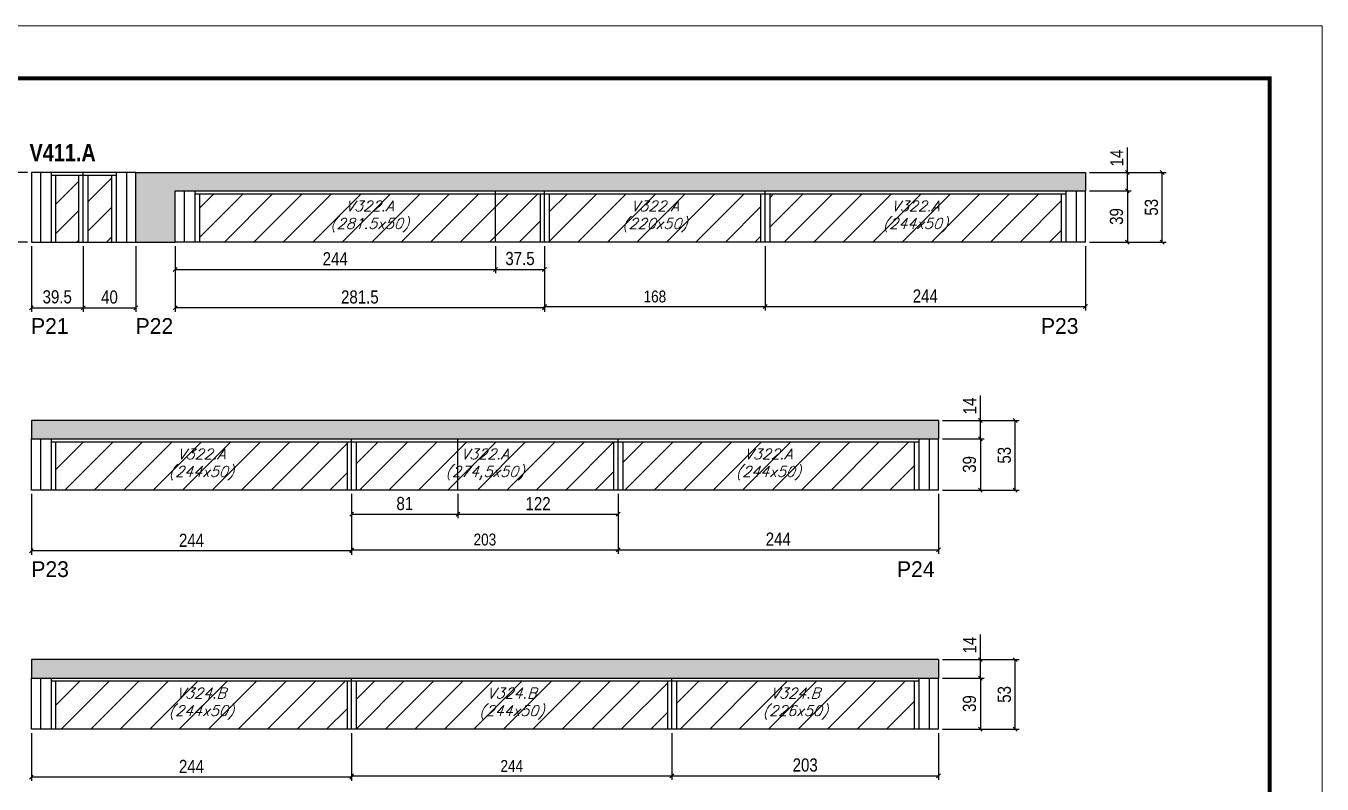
# Model space of a CAD drawing. Extents: x 13154 to 22413, y 1253 to 30260.
# Drawn here: x 16836 to 17823, y 25846 to 26423 of the extents above; entities that cross this region are included whole.
import ezdxf

# ---------------------------------------------------------------- set-up
doc = ezdxf.new("R2010")
doc.units = 0
doc.linetypes.add('DASHED', pattern=[0.75, 0.5, -0.25])
for name, color, linetype in [('5', 5, 'Continuous'), ('COTA', 241, 'Continuous'), ('NOMENCLATURA', 7, 'Continuous'), ('Painéis', 200, 'Continuous'), ('SARR_2.2x7', 40, 'Continuous'), ('SARR_3.5x7', 81, 'Continuous'), ('texto', 7, 'Continuous')]:
    doc.layers.add(name, color=color, linetype=linetype)
for name, color, linetype, lineweight in [('Folhas', 255, 'Continuous', 9), ('Hachura', 251, 'Continuous', 9), ('SARRAFO DE PRESSAO', 251, 'DASHED', 9)]:
    doc.layers.add(name, color=color, linetype=linetype, lineweight=lineweight)
doc.styles.add('COTA TECNICA', font='techl___.ttf', dxfattribs={"height": 10})
doc.styles.add('COTA TECNICA-50', font='techl___.ttf', dxfattribs={"height": 9})
doc.styles.add('Romans', font='romans.shx')
doc.styles.add('ROMAS860', font='ROMAS860.SHX')
doc.styles.add('TECNICA', font='techb___.ttf', dxfattribs={"height": 10})
doc.dimstyles.new('COTA PAINEL-50', dxfattribs={"dimtxt": 9, "dimasz": 3, "dimexe": 3, "dimexo": 3, "dimgap": 3, "dimtad": 1, "dimdec": 1, "dimzin": 12, "dimdsep": 46, "dimtxsty": 'COTA TECNICA-50', "dimblk1": 'OBLIQUE', "dimblk2": 'OBLIQUE', "dimsah": 1, "dimcen": 0.9, "dimclrd": 4, "dimclre": 4, "dimclrt": 240, "dimadec": 1, "dimazin": 3, "dimtfac": 1, "dimtdec": 1, "dimtmove": 0, "dimatfit": 3, "dimfxl": 1, "dimtolj": 1, "dimtzin": 12, "dimarcsym": 0})
doc.dimstyles.new('PAINEL', dxfattribs={"dimtxt": 10, "dimasz": 3, "dimexe": 3, "dimexo": 3, "dimgap": 3, "dimtad": 1, "dimdec": 1, "dimzin": 12, "dimdsep": 46, "dimtxsty": 'COTA TECNICA', "dimblk1": 'OBLIQUE', "dimblk2": 'OBLIQUE', "dimsah": 1, "dimcen": 0.9, "dimclrd": 4, "dimclre": 4, "dimclrt": 240, "dimadec": 1, "dimazin": 3, "dimtfac": 1, "dimtdec": 1, "dimtmove": 0, "dimatfit": 3, "dimfxl": 1, "dimtolj": 1, "dimtzin": 12, "dimarcsym": 0})

# ---------------------------------------------------------------- blocks, each defined once
blk = doc.blocks.new('9999999999')
at = {"layer": 'Folhas'}
blk.add_lwpolyline([(98138.98, 34190.21), (99623.98, 34190.21), (99623.98, 35240.21), (98138.98, 35240.21)], close=True, dxfattribs=at)
at = {"layer": 'Folhas', "color": 30, "const_width": 3}
blk.add_lwpolyline([(98213.98, 34230.21), (99583.98, 34230.21), (99583.98, 35200.21), (98213.98, 35200.21)], close=True, dxfattribs=at)
blk = doc.blocks.new('_Oblique')
at = {"color": 0, "linetype": 'ByBlock', "lineweight": -2}
blk.add_line((-0.5, -0.5), (0.5, 0.5), dxfattribs=at)
blk = doc.blocks.new('*D1417')
at = {"layer": 'COTA', "color": 4, "lineweight": -2, "transparency": 16777216}
for p, q in [((16836.63, 26311.77), (16822.34, 26311.77)), ((16825.34, 26258.77), (16825.34, 26311.77)), ((16836.63, 26258.77), (16822.34, 26258.77))]:
    blk.add_line(p, q, dxfattribs=at)
at = {"layer": 'Defpoints', "color": 0, "transparency": 16777216}
for p in [(16825.34, 26311.77), (16839.63, 26311.77), (16839.63, 26258.77)]:
    blk.add_point(p, dxfattribs=at)
at = {"layer": 'COTA', "color": 4, "lineweight": -2, "transparency": 16777216, "xscale": 3, "yscale": 3, "zscale": 3}
for p, rotation in [((16825.34, 26311.77), 90), ((16825.34, 26258.77), 270)]:
    blk.add_blockref('_Oblique', p, dxfattribs=dict(at, rotation=rotation))
at = {"layer": 'COTA', "color": 240, "transparency": 16777216, "insert": (16817.12, 26285.27), "char_height": 10, "attachment_point": 5, "rotation": 90, "style": 'COTA TECNICA'}
blk.add_mtext('\\A1;53', dxfattribs=at)
blk = doc.blocks.new('*D1418')
at = {"layer": 'COTA', "color": 4, "linetype": 'ByBlock', "lineweight": -2, "transparency": 16777216}
for p, q in [((17230.63, 26255.77), (17230.63, 26206.64)), ((17398.63, 26255.77), (17398.63, 26206.64)), ((17230.63, 26209.64), (17398.63, 26209.64))]:
    blk.add_line(p, q, dxfattribs=at)
at = {"layer": 'Defpoints', "color": 0, "linetype": 'ByBlock', "transparency": 16777216}
for p in [(17230.63, 26258.77), (17398.63, 26258.77), (17398.63, 26209.64)]:
    blk.add_point(p, dxfattribs=at)
at = {"layer": 'COTA', "color": 4, "linetype": 'ByBlock', "lineweight": -2, "transparency": 16777216, "xscale": 3, "yscale": 3, "zscale": 3, "rotation": 180}
blk.add_blockref('_Oblique', (17230.63, 26209.64), dxfattribs=at)
at = {"layer": 'COTA', "color": 4, "linetype": 'ByBlock', "lineweight": -2, "transparency": 16777216, "xscale": 3, "yscale": 3, "zscale": 3}
blk.add_blockref('_Oblique', (17398.63, 26209.64), dxfattribs=at)
at = {"layer": 'COTA', "color": 240, "linetype": 'ByBlock', "transparency": 16777216, "insert": (17314.63, 26217.25), "char_height": 9, "attachment_point": 5, "style": 'COTA TECNICA-50'}
blk.add_mtext('\\A1;168', dxfattribs=at)
blk = doc.blocks.new('*D1420')
at = {"layer": 'COTA', "color": 4, "linetype": 'ByBlock', "lineweight": -2, "transparency": 16777216}
for p, q in [((16949.13, 26255.77), (16949.13, 26205.74)), ((17230.63, 26255.77), (17230.63, 26205.74)), ((17230.63, 26208.74), (16949.13, 26208.74))]:
    blk.add_line(p, q, dxfattribs=at)
at = {"layer": 'Defpoints', "color": 0, "linetype": 'ByBlock', "transparency": 16777216}
for p in [(16949.13, 26258.77), (17230.63, 26258.77), (16949.13, 26208.74)]:
    blk.add_point(p, dxfattribs=at)
at = {"layer": 'COTA', "color": 4, "linetype": 'ByBlock', "lineweight": -2, "transparency": 16777216, "xscale": 3, "yscale": 3, "zscale": 3, "rotation": 180}
blk.add_blockref('_Oblique', (16949.13, 26208.74), dxfattribs=at)
at = {"layer": 'COTA', "color": 4, "linetype": 'ByBlock', "lineweight": -2, "transparency": 16777216, "xscale": 3, "yscale": 3, "zscale": 3}
blk.add_blockref('_Oblique', (17230.63, 26208.74), dxfattribs=at)
at = {"layer": 'COTA', "color": 240, "linetype": 'ByBlock', "transparency": 16777216, "insert": (17089.88, 26216.87), "char_height": 10, "attachment_point": 5, "style": 'COTA TECNICA'}
blk.add_mtext('\\A1;281.5', dxfattribs=at)
blk = doc.blocks.new('*D1421')
at = {"layer": 'COTA', "color": 4, "linetype": 'ByBlock', "lineweight": -2, "transparency": 16777216}
for p, q in [((17398.63, 26255.77), (17398.63, 26206.64)), ((17642.63, 26255.77), (17642.63, 26206.64)), ((17398.63, 26209.64), (17642.63, 26209.64))]:
    blk.add_line(p, q, dxfattribs=at)
at = {"layer": 'Defpoints', "color": 0, "linetype": 'ByBlock', "transparency": 16777216}
for p in [(17398.63, 26258.77), (17642.63, 26258.77), (17642.63, 26209.64)]:
    blk.add_point(p, dxfattribs=at)
at = {"layer": 'COTA', "color": 4, "linetype": 'ByBlock', "lineweight": -2, "transparency": 16777216, "xscale": 3, "yscale": 3, "zscale": 3, "rotation": 180}
blk.add_blockref('_Oblique', (17398.63, 26209.64), dxfattribs=at)
at = {"layer": 'COTA', "color": 4, "linetype": 'ByBlock', "lineweight": -2, "transparency": 16777216, "xscale": 3, "yscale": 3, "zscale": 3}
blk.add_blockref('_Oblique', (17642.63, 26209.64), dxfattribs=at)
at = {"layer": 'COTA', "color": 240, "linetype": 'ByBlock', "transparency": 16777216, "insert": (17520.63, 26217.71), "char_height": 10, "attachment_point": 5, "style": 'COTA TECNICA'}
blk.add_mtext('\\A1;244', dxfattribs=at)
blk = doc.blocks.new('*D1419')
at = {"layer": 'COTA', "color": 4, "linetype": 'ByBlock', "lineweight": -2, "transparency": 16777216}
for p, q in [((17645.63, 26297.77), (17677.55, 26297.77)), ((17674.55, 26297.77), (17674.55, 26258.77)), ((17645.63, 26258.77), (17677.55, 26258.77))]:
    blk.add_line(p, q, dxfattribs=at)
at = {"layer": 'Defpoints', "color": 0, "linetype": 'ByBlock', "transparency": 16777216}
for p in [(17642.63, 26297.77), (17642.63, 26258.77), (17674.55, 26258.77)]:
    blk.add_point(p, dxfattribs=at)
at = {"layer": 'COTA', "color": 4, "linetype": 'ByBlock', "lineweight": -2, "transparency": 16777216, "xscale": 3, "yscale": 3, "zscale": 3}
for p, rotation in [((17674.55, 26297.77), 90), ((17674.55, 26258.77), 270)]:
    blk.add_blockref('_Oblique', p, dxfattribs=dict(at, rotation=rotation))
at = {"layer": 'COTA', "color": 240, "linetype": 'ByBlock', "transparency": 16777216, "insert": (17666.3, 26278.27), "char_height": 10, "attachment_point": 5, "rotation": 90, "style": 'COTA TECNICA'}
blk.add_mtext('\\A1;39', dxfattribs=at)
blk = doc.blocks.new('*D1422')
at = {"layer": 'COTA', "color": 4, "lineweight": -2, "transparency": 16777216}
for p, q in [((17674.55, 26311.77), (17674.55, 26330.89)), ((17645.63, 26311.77), (17677.55, 26311.77)), ((17674.55, 26297.77), (17674.55, 26311.77)), ((17645.63, 26297.77), (17677.55, 26297.77))]:
    blk.add_line(p, q, dxfattribs=at)
at = {"layer": 'Defpoints', "color": 0, "transparency": 16777216}
for p in [(17642.63, 26311.77), (17674.55, 26311.77), (17642.63, 26297.77)]:
    blk.add_point(p, dxfattribs=at)
at = {"layer": 'COTA', "color": 4, "lineweight": -2, "transparency": 16777216, "xscale": 3, "yscale": 3, "zscale": 3}
for p, rotation in [((17674.55, 26311.77), 90), ((17674.55, 26297.77), 270)]:
    blk.add_blockref('_Oblique', p, dxfattribs=dict(at, rotation=rotation))
at = {"layer": 'COTA', "color": 240, "transparency": 16777216, "insert": (17666.47, 26322.83), "char_height": 10, "attachment_point": 5, "rotation": 90, "style": 'COTA TECNICA'}
blk.add_mtext('\\A1;14', dxfattribs=at)
blk = doc.blocks.new('*D1423')
at = {"layer": 'COTA', "color": 4, "lineweight": -2, "transparency": 16777216}
for p, q in [((17645.63, 26311.77), (17704.1, 26311.77)), ((17701.1, 26258.77), (17701.1, 26311.77)), ((17645.63, 26258.77), (17704.1, 26258.77))]:
    blk.add_line(p, q, dxfattribs=at)
at = {"layer": 'Defpoints', "color": 0, "transparency": 16777216}
for p in [(17642.63, 26311.77), (17701.1, 26311.77), (17642.63, 26258.77)]:
    blk.add_point(p, dxfattribs=at)
at = {"layer": 'COTA', "color": 4, "lineweight": -2, "transparency": 16777216, "xscale": 3, "yscale": 3, "zscale": 3}
for p, rotation in [((17701.1, 26311.77), 90), ((17701.1, 26258.77), 270)]:
    blk.add_blockref('_Oblique', p, dxfattribs=dict(at, rotation=rotation))
at = {"layer": 'COTA', "color": 240, "transparency": 16777216, "insert": (17692.88, 26285.27), "char_height": 10, "attachment_point": 5, "rotation": 90, "style": 'COTA TECNICA'}
blk.add_mtext('\\A1;53', dxfattribs=at)
blk = doc.blocks.new('*D1424')
at = {"layer": 'COTA', "color": 4, "linetype": 'ByBlock', "lineweight": -2, "transparency": 16777216}
for p, q in [((17083.63, 26066.85), (17083.63, 26021.37)), ((17286.63, 26066.85), (17286.63, 26021.37)), ((17083.63, 26024.37), (17286.63, 26024.37))]:
    blk.add_line(p, q, dxfattribs=at)
at = {"layer": 'Defpoints', "color": 0, "linetype": 'ByBlock', "transparency": 16777216}
for p in [(17083.63, 26069.85), (17286.63, 26069.85), (17286.63, 26024.37)]:
    blk.add_point(p, dxfattribs=at)
at = {"layer": 'COTA', "color": 4, "linetype": 'ByBlock', "lineweight": -2, "transparency": 16777216, "xscale": 3, "yscale": 3, "zscale": 3, "rotation": 180}
blk.add_blockref('_Oblique', (17083.63, 26024.37), dxfattribs=at)
at = {"layer": 'COTA', "color": 4, "linetype": 'ByBlock', "lineweight": -2, "transparency": 16777216, "xscale": 3, "yscale": 3, "zscale": 3}
blk.add_blockref('_Oblique', (17286.63, 26024.37), dxfattribs=at)
at = {"layer": 'COTA', "color": 240, "linetype": 'ByBlock', "transparency": 16777216, "insert": (17185.13, 26032.07), "char_height": 9, "attachment_point": 5, "style": 'COTA TECNICA-50'}
blk.add_mtext('\\A1;203', dxfattribs=at)
blk = doc.blocks.new('*D1426')
at = {"layer": 'COTA', "color": 4, "linetype": 'ByBlock', "lineweight": -2, "transparency": 16777216}
for p, q in [((16839.63, 26066.85), (16839.63, 26020.47)), ((17083.63, 26066.85), (17083.63, 26020.47)), ((17083.63, 26023.47), (16839.63, 26023.47))]:
    blk.add_line(p, q, dxfattribs=at)
at = {"layer": 'Defpoints', "color": 0, "linetype": 'ByBlock', "transparency": 16777216}
for p in [(16839.63, 26069.85), (17083.63, 26069.85), (16839.63, 26023.47)]:
    blk.add_point(p, dxfattribs=at)
at = {"layer": 'COTA', "color": 4, "linetype": 'ByBlock', "lineweight": -2, "transparency": 16777216, "xscale": 3, "yscale": 3, "zscale": 3, "rotation": 180}
blk.add_blockref('_Oblique', (16839.63, 26023.47), dxfattribs=at)
at = {"layer": 'COTA', "color": 4, "linetype": 'ByBlock', "lineweight": -2, "transparency": 16777216, "xscale": 3, "yscale": 3, "zscale": 3}
blk.add_blockref('_Oblique', (17083.63, 26023.47), dxfattribs=at)
at = {"layer": 'COTA', "color": 240, "linetype": 'ByBlock', "transparency": 16777216, "insert": (16961.63, 26031.55), "char_height": 10, "attachment_point": 5, "style": 'COTA TECNICA'}
blk.add_mtext('\\A1;244', dxfattribs=at)
blk = doc.blocks.new('*D1427')
at = {"layer": 'COTA', "color": 4, "linetype": 'ByBlock', "lineweight": -2, "transparency": 16777216}
for p, q in [((17286.63, 26066.85), (17286.63, 26021.37)), ((17530.63, 26066.85), (17530.63, 26021.37)), ((17286.63, 26024.37), (17530.63, 26024.37))]:
    blk.add_line(p, q, dxfattribs=at)
at = {"layer": 'Defpoints', "color": 0, "linetype": 'ByBlock', "transparency": 16777216}
for p in [(17286.63, 26069.85), (17530.63, 26069.85), (17530.63, 26024.37)]:
    blk.add_point(p, dxfattribs=at)
at = {"layer": 'COTA', "color": 4, "linetype": 'ByBlock', "lineweight": -2, "transparency": 16777216, "xscale": 3, "yscale": 3, "zscale": 3, "rotation": 180}
blk.add_blockref('_Oblique', (17286.63, 26024.37), dxfattribs=at)
at = {"layer": 'COTA', "color": 4, "linetype": 'ByBlock', "lineweight": -2, "transparency": 16777216, "xscale": 3, "yscale": 3, "zscale": 3}
blk.add_blockref('_Oblique', (17530.63, 26024.37), dxfattribs=at)
at = {"layer": 'COTA', "color": 240, "linetype": 'ByBlock', "transparency": 16777216, "insert": (17408.63, 26032.45), "char_height": 10, "attachment_point": 5, "style": 'COTA TECNICA'}
blk.add_mtext('\\A1;244', dxfattribs=at)
blk = doc.blocks.new('*D1425')
at = {"layer": 'COTA', "color": 4, "linetype": 'ByBlock', "lineweight": -2, "transparency": 16777216}
for p, q in [((17533.63, 26108.85), (17565.55, 26108.85)), ((17562.55, 26108.85), (17562.55, 26069.85)), ((17533.63, 26069.85), (17565.55, 26069.85))]:
    blk.add_line(p, q, dxfattribs=at)
at = {"layer": 'Defpoints', "color": 0, "linetype": 'ByBlock', "transparency": 16777216}
for p in [(17530.63, 26108.85), (17530.63, 26069.85), (17562.55, 26069.85)]:
    blk.add_point(p, dxfattribs=at)
at = {"layer": 'COTA', "color": 4, "linetype": 'ByBlock', "lineweight": -2, "transparency": 16777216, "xscale": 3, "yscale": 3, "zscale": 3}
for p, rotation in [((17562.55, 26108.85), 90), ((17562.55, 26069.85), 270)]:
    blk.add_blockref('_Oblique', p, dxfattribs=dict(at, rotation=rotation))
at = {"layer": 'COTA', "color": 240, "linetype": 'ByBlock', "transparency": 16777216, "insert": (17554.3, 26089.35), "char_height": 10, "attachment_point": 5, "rotation": 90, "style": 'COTA TECNICA'}
blk.add_mtext('\\A1;39', dxfattribs=at)
blk = doc.blocks.new('*D1428')
at = {"layer": 'COTA', "color": 4, "lineweight": -2, "transparency": 16777216}
for p, q in [((17562.55, 26122.85), (17562.55, 26141.97)), ((17533.63, 26122.85), (17565.55, 26122.85)), ((17562.55, 26108.85), (17562.55, 26122.85)), ((17533.63, 26108.85), (17565.55, 26108.85))]:
    blk.add_line(p, q, dxfattribs=at)
at = {"layer": 'Defpoints', "color": 0, "transparency": 16777216}
for p in [(17530.63, 26122.85), (17562.55, 26122.85), (17530.63, 26108.85)]:
    blk.add_point(p, dxfattribs=at)
at = {"layer": 'COTA', "color": 4, "lineweight": -2, "transparency": 16777216, "xscale": 3, "yscale": 3, "zscale": 3}
for p, rotation in [((17562.55, 26122.85), 90), ((17562.55, 26108.85), 270)]:
    blk.add_blockref('_Oblique', p, dxfattribs=dict(at, rotation=rotation))
at = {"layer": 'COTA', "color": 240, "transparency": 16777216, "insert": (17554.47, 26133.91), "char_height": 10, "attachment_point": 5, "rotation": 90, "style": 'COTA TECNICA'}
blk.add_mtext('\\A1;14', dxfattribs=at)
blk = doc.blocks.new('*D1429')
at = {"layer": 'COTA', "color": 4, "lineweight": -2, "transparency": 16777216}
for p, q in [((17533.63, 26122.85), (17592.1, 26122.85)), ((17589.1, 26069.85), (17589.1, 26122.85)), ((17533.63, 26069.85), (17592.1, 26069.85))]:
    blk.add_line(p, q, dxfattribs=at)
at = {"layer": 'Defpoints', "color": 0, "transparency": 16777216}
for p in [(17530.63, 26122.85), (17589.1, 26122.85), (17530.63, 26069.85)]:
    blk.add_point(p, dxfattribs=at)
at = {"layer": 'COTA', "color": 4, "lineweight": -2, "transparency": 16777216, "xscale": 3, "yscale": 3, "zscale": 3}
for p, rotation in [((17589.1, 26122.85), 90), ((17589.1, 26069.85), 270)]:
    blk.add_blockref('_Oblique', p, dxfattribs=dict(at, rotation=rotation))
at = {"layer": 'COTA', "color": 240, "transparency": 16777216, "insert": (17580.88, 26096.35), "char_height": 10, "attachment_point": 5, "rotation": 90, "style": 'COTA TECNICA'}
blk.add_mtext('\\A1;53', dxfattribs=at)
blk = doc.blocks.new('*D1430')
at = {"layer": 'COTA', "color": 4, "linetype": 'ByBlock', "lineweight": -2, "transparency": 16777216}
for p, q in [((17083.63, 25884.62), (17083.63, 25849.08)), ((17327.63, 25884.62), (17327.63, 25849.08)), ((17083.63, 25852.08), (17327.63, 25852.08))]:
    blk.add_line(p, q, dxfattribs=at)
at = {"layer": 'Defpoints', "color": 0, "linetype": 'ByBlock', "transparency": 16777216}
for p in [(17083.63, 25887.62), (17327.63, 25887.62), (17327.63, 25852.08)]:
    blk.add_point(p, dxfattribs=at)
at = {"layer": 'COTA', "color": 4, "linetype": 'ByBlock', "lineweight": -2, "transparency": 16777216, "xscale": 3, "yscale": 3, "zscale": 3, "rotation": 180}
blk.add_blockref('_Oblique', (17083.63, 25852.08), dxfattribs=at)
at = {"layer": 'COTA', "color": 4, "linetype": 'ByBlock', "lineweight": -2, "transparency": 16777216, "xscale": 3, "yscale": 3, "zscale": 3}
blk.add_blockref('_Oblique', (17327.63, 25852.08), dxfattribs=at)
at = {"layer": 'COTA', "color": 240, "linetype": 'ByBlock', "transparency": 16777216, "insert": (17205.63, 25859.65), "char_height": 9, "attachment_point": 5, "style": 'COTA TECNICA-50'}
blk.add_mtext('\\A1;244', dxfattribs=at)
blk = doc.blocks.new('*D1432')
at = {"layer": 'COTA', "color": 4, "linetype": 'ByBlock', "lineweight": -2, "transparency": 16777216}
for p, q in [((16839.63, 25884.62), (16839.63, 25848.18)), ((17083.63, 25884.62), (17083.63, 25848.18)), ((17083.63, 25851.18), (16839.63, 25851.18))]:
    blk.add_line(p, q, dxfattribs=at)
at = {"layer": 'Defpoints', "color": 0, "linetype": 'ByBlock', "transparency": 16777216}
for p in [(16839.63, 25887.62), (17083.63, 25887.62), (16839.63, 25851.18)]:
    blk.add_point(p, dxfattribs=at)
at = {"layer": 'COTA', "color": 4, "linetype": 'ByBlock', "lineweight": -2, "transparency": 16777216, "xscale": 3, "yscale": 3, "zscale": 3, "rotation": 180}
blk.add_blockref('_Oblique', (16839.63, 25851.18), dxfattribs=at)
at = {"layer": 'COTA', "color": 4, "linetype": 'ByBlock', "lineweight": -2, "transparency": 16777216, "xscale": 3, "yscale": 3, "zscale": 3}
blk.add_blockref('_Oblique', (17083.63, 25851.18), dxfattribs=at)
at = {"layer": 'COTA', "color": 240, "linetype": 'ByBlock', "transparency": 16777216, "insert": (16961.63, 25859.26), "char_height": 10, "attachment_point": 5, "style": 'COTA TECNICA'}
blk.add_mtext('\\A1;244', dxfattribs=at)
blk = doc.blocks.new('*D1433')
at = {"layer": 'COTA', "color": 4, "linetype": 'ByBlock', "lineweight": -2, "transparency": 16777216}
for p, q in [((17327.63, 25884.62), (17327.63, 25849.08)), ((17530.63, 25884.62), (17530.63, 25849.08)), ((17327.63, 25852.08), (17530.63, 25852.08))]:
    blk.add_line(p, q, dxfattribs=at)
at = {"layer": 'Defpoints', "color": 0, "linetype": 'ByBlock', "transparency": 16777216}
for p in [(17327.63, 25887.62), (17530.63, 25887.62), (17530.63, 25852.08)]:
    blk.add_point(p, dxfattribs=at)
at = {"layer": 'COTA', "color": 4, "linetype": 'ByBlock', "lineweight": -2, "transparency": 16777216, "xscale": 3, "yscale": 3, "zscale": 3, "rotation": 180}
blk.add_blockref('_Oblique', (17327.63, 25852.08), dxfattribs=at)
at = {"layer": 'COTA', "color": 4, "linetype": 'ByBlock', "lineweight": -2, "transparency": 16777216, "xscale": 3, "yscale": 3, "zscale": 3}
blk.add_blockref('_Oblique', (17530.63, 25852.08), dxfattribs=at)
at = {"layer": 'COTA', "color": 240, "linetype": 'ByBlock', "transparency": 16777216, "insert": (17429.13, 25860.3), "char_height": 10, "attachment_point": 5, "style": 'COTA TECNICA'}
blk.add_mtext('\\A1;203', dxfattribs=at)
blk = doc.blocks.new('*D1431')
at = {"layer": 'COTA', "color": 4, "linetype": 'ByBlock', "lineweight": -2, "transparency": 16777216}
for p, q in [((17533.63, 25926.62), (17565.55, 25926.62)), ((17562.55, 25926.62), (17562.55, 25887.62)), ((17533.63, 25887.62), (17565.55, 25887.62))]:
    blk.add_line(p, q, dxfattribs=at)
at = {"layer": 'Defpoints', "color": 0, "linetype": 'ByBlock', "transparency": 16777216}
for p in [(17530.63, 25926.62), (17530.63, 25887.62), (17562.55, 25887.62)]:
    blk.add_point(p, dxfattribs=at)
at = {"layer": 'COTA', "color": 4, "linetype": 'ByBlock', "lineweight": -2, "transparency": 16777216, "xscale": 3, "yscale": 3, "zscale": 3}
for p, rotation in [((17562.55, 25926.62), 90), ((17562.55, 25887.62), 270)]:
    blk.add_blockref('_Oblique', p, dxfattribs=dict(at, rotation=rotation))
at = {"layer": 'COTA', "color": 240, "linetype": 'ByBlock', "transparency": 16777216, "insert": (17554.3, 25907.12), "char_height": 10, "attachment_point": 5, "rotation": 90, "style": 'COTA TECNICA'}
blk.add_mtext('\\A1;39', dxfattribs=at)
blk = doc.blocks.new('*D1434')
at = {"layer": 'COTA', "color": 4, "lineweight": -2, "transparency": 16777216}
for p, q in [((17562.55, 25940.62), (17562.55, 25959.74)), ((17533.63, 25940.62), (17565.55, 25940.62)), ((17562.55, 25926.62), (17562.55, 25940.62)), ((17533.63, 25926.62), (17565.55, 25926.62))]:
    blk.add_line(p, q, dxfattribs=at)
at = {"layer": 'Defpoints', "color": 0, "transparency": 16777216}
for p in [(17530.63, 25940.62), (17562.55, 25940.62), (17530.63, 25926.62)]:
    blk.add_point(p, dxfattribs=at)
at = {"layer": 'COTA', "color": 4, "lineweight": -2, "transparency": 16777216, "xscale": 3, "yscale": 3, "zscale": 3}
for p, rotation in [((17562.55, 25940.62), 90), ((17562.55, 25926.62), 270)]:
    blk.add_blockref('_Oblique', p, dxfattribs=dict(at, rotation=rotation))
at = {"layer": 'COTA', "color": 240, "transparency": 16777216, "insert": (17554.47, 25951.68), "char_height": 10, "attachment_point": 5, "rotation": 90, "style": 'COTA TECNICA'}
blk.add_mtext('\\A1;14', dxfattribs=at)
blk = doc.blocks.new('*D1435')
at = {"layer": 'COTA', "color": 4, "lineweight": -2, "transparency": 16777216}
for p, q in [((17533.63, 25940.62), (17592.1, 25940.62)), ((17589.1, 25887.62), (17589.1, 25940.62)), ((17533.63, 25887.62), (17592.1, 25887.62))]:
    blk.add_line(p, q, dxfattribs=at)
at = {"layer": 'Defpoints', "color": 0, "transparency": 16777216}
for p in [(17530.63, 25940.62), (17589.1, 25940.62), (17530.63, 25887.62)]:
    blk.add_point(p, dxfattribs=at)
at = {"layer": 'COTA', "color": 4, "lineweight": -2, "transparency": 16777216, "xscale": 3, "yscale": 3, "zscale": 3}
for p, rotation in [((17589.1, 25940.62), 90), ((17589.1, 25887.62), 270)]:
    blk.add_blockref('_Oblique', p, dxfattribs=dict(at, rotation=rotation))
at = {"layer": 'COTA', "color": 240, "transparency": 16777216, "insert": (17580.88, 25914.12), "char_height": 10, "attachment_point": 5, "rotation": 90, "style": 'COTA TECNICA'}
blk.add_mtext('\\A1;53', dxfattribs=at)
blk = doc.blocks.new('*D1470')
at = {"layer": 'COTA', "color": 4, "lineweight": -2, "transparency": 16777216}
for p, q in [((16839.63, 26255.77), (16839.63, 26205.74)), ((16879.08, 26255.77), (16879.08, 26205.74)), ((16839.63, 26208.74), (16879.08, 26208.74))]:
    blk.add_line(p, q, dxfattribs=at)
at = {"layer": 'Defpoints', "color": 0, "transparency": 16777216}
for p in [(16839.63, 26258.77), (16879.08, 26258.77), (16879.08, 26208.74)]:
    blk.add_point(p, dxfattribs=at)
at = {"layer": 'COTA', "color": 4, "lineweight": -2, "transparency": 16777216, "xscale": 3, "yscale": 3, "zscale": 3, "rotation": 180}
blk.add_blockref('_Oblique', (16839.63, 26208.74), dxfattribs=at)
at = {"layer": 'COTA', "color": 4, "lineweight": -2, "transparency": 16777216, "xscale": 3, "yscale": 3, "zscale": 3}
blk.add_blockref('_Oblique', (16879.08, 26208.74), dxfattribs=at)
at = {"layer": 'COTA', "color": 240, "transparency": 16777216, "insert": (16859.36, 26216.99), "char_height": 10, "attachment_point": 5, "style": 'COTA TECNICA'}
blk.add_mtext('\\A1;39.5', dxfattribs=at)
blk = doc.blocks.new('*D1471')
at = {"layer": 'COTA', "color": 4, "lineweight": -2, "transparency": 16777216}
for p, q in [((16879.18, 26255.77), (16879.18, 26205.74)), ((16919.13, 26255.77), (16919.13, 26205.74)), ((16879.18, 26208.74), (16919.13, 26208.74))]:
    blk.add_line(p, q, dxfattribs=at)
at = {"layer": 'Defpoints', "color": 0, "transparency": 16777216}
for p in [(16879.18, 26258.77), (16919.13, 26258.77), (16919.13, 26208.74)]:
    blk.add_point(p, dxfattribs=at)
at = {"layer": 'COTA', "color": 4, "lineweight": -2, "transparency": 16777216, "xscale": 3, "yscale": 3, "zscale": 3, "rotation": 180}
blk.add_blockref('_Oblique', (16879.18, 26208.74), dxfattribs=at)
at = {"layer": 'COTA', "color": 4, "lineweight": -2, "transparency": 16777216, "xscale": 3, "yscale": 3, "zscale": 3}
blk.add_blockref('_Oblique', (16919.13, 26208.74), dxfattribs=at)
at = {"layer": 'COTA', "color": 240, "transparency": 16777216, "insert": (16899.16, 26216.84), "char_height": 10, "attachment_point": 5, "style": 'COTA TECNICA'}
blk.add_mtext('\\A1;40', dxfattribs=at)
blk = doc.blocks.new('*D1971')
at = {"layer": 'COTA', "color": 4, "lineweight": -2, "transparency": 16777216}
for p, q in [((16949.13, 26255.77), (16949.13, 26234.96)), ((17193.13, 26255.77), (17193.13, 26234.96)), ((16949.13, 26237.96), (17193.13, 26237.96))]:
    blk.add_line(p, q, dxfattribs=at)
at = {"layer": 'Defpoints', "color": 0, "transparency": 16777216}
for p in [(16949.13, 26258.77), (17193.13, 26258.77), (17193.13, 26237.96)]:
    blk.add_point(p, dxfattribs=at)
at = {"layer": 'COTA', "color": 4, "lineweight": -2, "transparency": 16777216, "xscale": 3, "yscale": 3, "zscale": 3, "rotation": 180}
blk.add_blockref('_Oblique', (16949.13, 26237.96), dxfattribs=at)
at = {"layer": 'COTA', "color": 4, "lineweight": -2, "transparency": 16777216, "xscale": 3, "yscale": 3, "zscale": 3}
blk.add_blockref('_Oblique', (17193.13, 26237.96), dxfattribs=at)
at = {"layer": 'COTA', "color": 240, "transparency": 16777216, "insert": (17071.13, 26246.04), "char_height": 10, "attachment_point": 5, "style": 'COTA TECNICA'}
blk.add_mtext('\\A1;244', dxfattribs=at)
blk = doc.blocks.new('*D1972')
at = {"layer": 'COTA', "color": 4, "lineweight": -2, "transparency": 16777216}
for p, q in [((17193.13, 26255.77), (17193.13, 26234.96)), ((17230.63, 26255.77), (17230.63, 26234.96)), ((17193.13, 26237.96), (17230.63, 26237.96))]:
    blk.add_line(p, q, dxfattribs=at)
at = {"layer": 'Defpoints', "color": 0, "transparency": 16777216}
for p in [(17193.13, 26258.77), (17230.63, 26258.77), (17230.63, 26237.96)]:
    blk.add_point(p, dxfattribs=at)
at = {"layer": 'COTA', "color": 4, "lineweight": -2, "transparency": 16777216, "xscale": 3, "yscale": 3, "zscale": 3, "rotation": 180}
blk.add_blockref('_Oblique', (17193.13, 26237.96), dxfattribs=at)
at = {"layer": 'COTA', "color": 4, "lineweight": -2, "transparency": 16777216, "xscale": 3, "yscale": 3, "zscale": 3}
blk.add_blockref('_Oblique', (17230.63, 26237.96), dxfattribs=at)
at = {"layer": 'COTA', "color": 240, "transparency": 16777216, "insert": (17211.88, 26246.18), "char_height": 10, "attachment_point": 5, "style": 'COTA TECNICA'}
blk.add_mtext('\\A1;37.5', dxfattribs=at)
blk = doc.blocks.new('*D1973')
at = {"layer": 'COTA', "color": 4, "lineweight": -2, "transparency": 16777216}
for p, q in [((17083.63, 26066.85), (17083.63, 26048.41)), ((17164.63, 26066.85), (17164.63, 26048.41)), ((17083.63, 26051.41), (17164.63, 26051.41))]:
    blk.add_line(p, q, dxfattribs=at)
at = {"layer": 'Defpoints', "color": 0, "transparency": 16777216}
for p in [(17083.63, 26069.85), (17164.63, 26069.85), (17164.63, 26051.41)]:
    blk.add_point(p, dxfattribs=at)
at = {"layer": 'COTA', "color": 4, "lineweight": -2, "transparency": 16777216, "xscale": 3, "yscale": 3, "zscale": 3, "rotation": 180}
blk.add_blockref('_Oblique', (17083.63, 26051.41), dxfattribs=at)
at = {"layer": 'COTA', "color": 4, "lineweight": -2, "transparency": 16777216, "xscale": 3, "yscale": 3, "zscale": 3}
blk.add_blockref('_Oblique', (17164.63, 26051.41), dxfattribs=at)
at = {"layer": 'COTA', "color": 240, "transparency": 16777216, "insert": (17124.13, 26059.51), "char_height": 10, "attachment_point": 5, "style": 'COTA TECNICA'}
blk.add_mtext('\\A1;81', dxfattribs=at)
blk = doc.blocks.new('*D1974')
at = {"layer": 'COTA', "color": 4, "lineweight": -2, "transparency": 16777216}
for p, q in [((17164.63, 26066.85), (17164.63, 26048.41)), ((17286.63, 26066.85), (17286.63, 26048.41)), ((17164.63, 26051.41), (17286.63, 26051.41))]:
    blk.add_line(p, q, dxfattribs=at)
at = {"layer": 'Defpoints', "color": 0, "transparency": 16777216}
for p in [(17164.63, 26069.85), (17286.63, 26069.85), (17286.63, 26051.41)]:
    blk.add_point(p, dxfattribs=at)
at = {"layer": 'COTA', "color": 4, "lineweight": -2, "transparency": 16777216, "xscale": 3, "yscale": 3, "zscale": 3, "rotation": 180}
blk.add_blockref('_Oblique', (17164.63, 26051.41), dxfattribs=at)
at = {"layer": 'COTA', "color": 4, "lineweight": -2, "transparency": 16777216, "xscale": 3, "yscale": 3, "zscale": 3}
blk.add_blockref('_Oblique', (17286.63, 26051.41), dxfattribs=at)
at = {"layer": 'COTA', "color": 240, "transparency": 16777216, "insert": (17225.63, 26059.47), "char_height": 10, "attachment_point": 5, "style": 'COTA TECNICA'}
blk.add_mtext('\\A1;122', dxfattribs=at)

msp = doc.modelspace()

# ---------------------------------------------------------------- hatches: boundary and pattern name
at = {"layer": 'COTA'}
h = msp.add_hatch(dxfattribs=at)
h.set_pattern_fill('AR-CONC', color=256, scale=0.03)
h.set_pattern_definition([(50, (-67.448, 0), (5.4655401, -0.47817257), [0.5715, -6.2865]), (355, (-67.448, 0), (-1.0573026, 5.7317054), [0.4572, -5.0292175]), (100.451445, (-66.9925, -0.04), (4.4082374, 5.2535326), [0.4857003, -5.3427073]), (46.1842, (-67.448, 1.524), (8.1323712, -1.2612698), [0.85725, -9.42975]), (96.635558, (-66.77, 1.419), (7.122124, 7.4227837), [0.7285507, -8.0140682]), (351.18415, (-67.448, 1.524), (7.122124, 7.4227837), [0.685799, -7.543792]), (21, (-66.686, 1.143), (4.54843174, -3.06795595), [0.5715, -6.2865]), (326, (-66.686, 1.143), (1.8540609, 5.525639), [0.4572, -5.0292]), (71.451445, (-66.307, 0.8873), (6.4024926, 2.4576831), [0.4857003, -5.3426981]), (37.5, (-67.448, 0), (0.0926581, 2.53665117), [0, -4.96824, 0, -5.1054, 0, -5.04825]), (7.5, (-67.448, 0), (2.00458988, 3.00541724), [0, -2.91084, 0, -4.85394, 0, -1.92405]), (327.5, (-69.1473, 0), (4.06771786, -0.17186232), [0, -1.905, 0, -5.9436, 0, -7.8867]), (317.5, (-69.9093, 0), (4.44387544, 0.76279473), [0, -2.4765, 0, -3.94716, 0, -5.6007])])
h.paths.add_polyline_path([(16919.13, 26258.77), (16949.13, 26258.77), (16949.13, 26297.77), (17642.63, 26297.77), (17642.63, 26311.77), (16919.13, 26311.77)])
h = msp.add_hatch(dxfattribs=at)
h.set_pattern_fill('AR-CONC', color=256, scale=0.03)
h.set_pattern_definition([(50, (-67.448, 0.111), (5.4655401, -0.47817257), [0.5715, -6.2865]), (355, (-67.448, 0.111), (-1.0573026, 5.7317054), [0.4572, -5.0292175]), (100.451445, (-66.9925, 0.071), (4.4082374, 5.2535326), [0.4857003, -5.3427073]), (46.1842, (-67.448, 1.635), (8.1323712, -1.2612698), [0.85725, -9.42975]), (96.635558, (-66.77, 1.53), (7.122124, 7.4227837), [0.7285507, -8.0140682]), (351.18415, (-67.448, 1.635), (7.122124, 7.4227837), [0.685799, -7.543792]), (21, (-66.686, 1.254), (4.54843174, -3.06795595), [0.5715, -6.2865]), (326, (-66.686, 1.254), (1.8540609, 5.525639), [0.4572, -5.0292]), (71.451445, (-66.307, 0.998), (6.4024926, 2.4576831), [0.4857003, -5.3426981]), (37.5, (-67.448, 0.1109), (0.0926581, 2.53665117), [0, -4.96824, 0, -5.1054, 0, -5.04825]), (7.5, (-67.448, 0.111), (2.00458988, 3.00541724), [0, -2.91084, 0, -4.85394, 0, -1.92405]), (327.5, (-69.1473, 0.1109), (4.06771786, -0.17186232), [0, -1.905, 0, -5.9436, 0, -7.8867]), (317.5, (-69.9093, 0.111), (4.44387544, 0.76279473), [0, -2.4765, 0, -3.94716, 0, -5.6007])])
h.paths.add_polyline_path([(16839.63, 26122.85), (16839.63, 26108.85), (17530.63, 26108.85), (17530.63, 26122.85)])
h = msp.add_hatch(dxfattribs=at)
h.set_pattern_fill('AR-CONC', color=256, scale=0.03)
h.set_pattern_definition([(50, (-67.448, -182.1143), (5.4655401, -0.47817257), [0.5715, -6.2865]), (355, (-67.448, -182.1143), (-1.0573026, 5.7317054), [0.4572, -5.0292175]), (100.451445, (-66.9925, -182.154), (4.4082374, 5.2535326), [0.4857003, -5.3427073]), (46.1842, (-67.448, -180.59), (8.1323712, -1.2612698), [0.85725, -9.42975]), (96.635558, (-66.77, -180.695), (7.122124, 7.4227837), [0.7285507, -8.0140682]), (351.18415, (-67.448, -180.59), (7.122124, 7.4227837), [0.685799, -7.543792]), (21, (-66.686, -180.9713), (4.54843174, -3.06795595), [0.5715, -6.2865]), (326, (-66.686, -180.9713), (1.8540609, 5.525639), [0.4572, -5.0292]), (71.451445, (-66.307, -181.227), (6.4024926, 2.4576831), [0.4857003, -5.3426981]), (37.5, (-67.448, -182.1143), (0.0926581, 2.53665117), [0, -4.96824, 0, -5.1054, 0, -5.04825]), (7.5, (-67.448, -182.1143), (2.00458988, 3.00541724), [0, -2.91084, 0, -4.85394, 0, -1.92405]), (327.5, (-69.1473, -182.1143), (4.06771786, -0.17186232), [0, -1.905, 0, -5.9436, 0, -7.8867]), (317.5, (-69.9093, -182.1143), (4.44387544, 0.76279473), [0, -2.4765, 0, -3.94716, 0, -5.6007])])
h.paths.add_polyline_path([(16839.63, 25940.62), (16839.63, 25926.62), (17530.63, 25926.62), (17530.63, 25940.62)])
at = {"layer": 'Hachura', "linetype": 'ByBlock'}
h = msp.add_hatch(dxfattribs=at)
h.set_pattern_fill('ANSI31', color=256, scale=5)
h.paths.add_polyline_path([(16858.13, 26258.77), (16875.68, 26258.77), (16875.68, 26309.57), (16858.13, 26309.57)])
h.paths.add_polyline_path([(16882.68, 26258.77), (16900.63, 26258.77), (16900.63, 26309.57), (16882.68, 26309.57)])
h = msp.add_hatch(dxfattribs=at)
h.set_pattern_fill('ANSI31', color=256, scale=5)
h.paths.add_polyline_path([(17193.13, 26258.77), (17193.13, 26295.57), (16967.63, 26295.57), (16967.63, 26258.77)])
h.paths.add_polyline_path([(17227.13, 26295.57), (17193.13, 26295.57), (17193.13, 26258.77), (17227.13, 26258.77)])
h.paths.add_polyline_path([(17234.13, 26295.57), (17234.13, 26258.77), (17395.13, 26258.77), (17395.13, 26295.57)])
h = msp.add_hatch(dxfattribs=at)
h.set_pattern_fill('ANSI31', color=256, scale=5)
h.paths.add_polyline_path([(17402.13, 26295.57), (17402.13, 26258.77), (17624.13, 26258.77), (17624.13, 26295.57)])
h = msp.add_hatch(dxfattribs=at)
h.set_pattern_fill('ANSI31', color=256, scale=5)
h.paths.add_polyline_path([(17512.13, 26069.85), (17512.13, 26106.65), (17290.13, 26106.65), (17290.13, 26069.85)])
h.paths.add_polyline_path([(17164.63, 26106.65), (17164.63, 26069.85), (17283.13, 26069.85), (17283.13, 26106.65)])
h.paths.add_polyline_path([(17164.63, 26069.85), (17164.63, 26106.65), (17087.13, 26106.65), (17087.13, 26069.85)])
h.paths.add_polyline_path([(16858.13, 26106.65), (16858.13, 26069.85), (17080.13, 26069.85), (17080.13, 26106.65)])
h = msp.add_hatch(dxfattribs=at)
h.set_pattern_fill('ANSI31', color=256, scale=5)
h.paths.add_polyline_path([(17080.13, 25887.62), (17080.13, 25924.42), (16858.13, 25924.42), (16858.13, 25887.62)])
h.paths.add_polyline_path([(17324.13, 25887.62), (17324.13, 25924.42), (17087.13, 25924.42), (17087.13, 25887.62)])
h.paths.add_polyline_path([(17512.13, 25887.62), (17512.13, 25924.42), (17331.13, 25924.42), (17331.13, 25887.62)])

# ---------------------------------------------------------------- linework, layer by layer
at = {"layer": 'COTA', "linetype": 'ByBlock'}
msp.add_line((16904.13, 26311.77), (16904.13, 26258.77), dxfattribs=at)
at = {"layer": 'COTA'}
for p, q in [((16919.13, 26311.77), (17642.63, 26311.77)), ((17642.63, 26311.77), (17642.63, 26297.77)), ((16919.13, 26258.77), (16949.13, 26258.77)), ((17530.63, 26122.85), (16839.63, 26122.85)), ((16839.63, 26122.85), (16839.63, 26108.85)), ((17530.63, 26122.85), (17530.63, 26108.85)), ((17530.63, 25940.62), (16839.63, 25940.62)), ((16839.63, 25940.62), (16839.63, 25926.62)), ((17530.63, 25940.62), (17530.63, 25926.62))]:
    msp.add_line(p, q, dxfattribs=at)
at = {"layer": 'Painéis', "linetype": 'Continuous'}
for p, q in [((16919.13, 26311.77), (16839.63, 26311.77)), ((16839.63, 26311.77), (16839.63, 26258.77)), ((16879.18, 26258.77), (16879.18, 26311.77)), ((16919.13, 26258.77), (16919.13, 26311.77)), ((16949.13, 26258.77), (16949.13, 26297.77)), ((16949.13, 26297.77), (17642.63, 26297.77)), ((17193.13, 26258.77), (17193.13, 26297.77)), ((17230.63, 26258.77), (17230.63, 26297.77)), ((17398.63, 26258.77), (17398.63, 26297.77)), ((17642.63, 26258.77), (17642.63, 26297.77)), ((16839.63, 26258.77), (16919.13, 26258.77)), ((17642.63, 26258.77), (16949.13, 26258.77)), ((16839.63, 26069.85), (16839.63, 26108.85)), ((16839.63, 26108.85), (17530.63, 26108.85)), ((17083.63, 26069.85), (17083.63, 26108.85)), ((17164.63, 26069.85), (17164.63, 26108.85)), ((17286.63, 26069.85), (17286.63, 26108.85)), ((17530.63, 26069.85), (17530.63, 26108.85)), ((17530.63, 26069.85), (16839.63, 26069.85)), ((16839.63, 25887.62), (16839.63, 25926.62)), ((16839.63, 25926.62), (17530.63, 25926.62)), ((17083.63, 25887.62), (17083.63, 25926.62)), ((17327.63, 25887.62), (17327.63, 25926.62)), ((17530.63, 25887.62), (17530.63, 25926.62)), ((17530.63, 25887.62), (16839.63, 25887.62))]:
    msp.add_line(p, q, dxfattribs=at)
at = {"layer": 'SARR_2.2x7', "linetype": 'Continuous'}
for p, q in [((16846.63, 26311.77), (16846.63, 26258.77)), ((16879.18, 26309.57), (16854.63, 26309.57)), ((16904.13, 26309.57), (16879.18, 26309.57)), ((16912.13, 26311.77), (16912.13, 26258.77)), ((16956.13, 26297.77), (16956.13, 26258.77)), ((16964.13, 26295.57), (17230.63, 26295.57)), ((17230.63, 26295.57), (17398.63, 26295.57)), ((17398.63, 26295.57), (17627.63, 26295.57)), ((17635.63, 26297.77), (17635.63, 26258.77)), ((16846.63, 26108.85), (16846.63, 26069.85)), ((16854.63, 26106.65), (17083.63, 26106.65)), ((17083.63, 26106.65), (17286.63, 26106.65)), ((17286.63, 26106.65), (17515.63, 26106.65)), ((17523.63, 26108.85), (17523.63, 26069.85)), ((16846.63, 25926.62), (16846.63, 25887.62)), ((16854.63, 25924.42), (17083.63, 25924.42)), ((17083.63, 25924.42), (17327.63, 25924.42)), ((17327.63, 25924.42), (17515.63, 25924.42)), ((17523.63, 25926.62), (17523.63, 25887.62))]:
    msp.add_line(p, q, dxfattribs=at)
at = {"layer": 'SARR_3.5x7'}
for p, q in [((16854.63, 26311.77), (16854.63, 26258.77)), ((16858.13, 26309.57), (16858.13, 26258.77)), ((16875.68, 26309.57), (16875.68, 26258.77)), ((16882.68, 26309.57), (16882.68, 26258.77)), ((16900.63, 26309.57), (16900.63, 26258.77)), ((16964.13, 26297.77), (16964.13, 26258.77)), ((16967.63, 26295.57), (16967.63, 26258.77)), ((17227.13, 26295.57), (17227.13, 26258.77)), ((17234.13, 26295.57), (17234.13, 26258.77)), ((17395.13, 26295.57), (17395.13, 26258.77)), ((17402.13, 26295.57), (17402.13, 26258.77)), ((17624.13, 26295.57), (17624.13, 26258.77)), ((17627.63, 26297.77), (17627.63, 26258.77)), ((16854.63, 26108.85), (16854.63, 26069.85)), ((16858.13, 26106.65), (16858.13, 26069.85)), ((17080.13, 26106.65), (17080.13, 26069.85)), ((17087.13, 26106.65), (17087.13, 26069.85)), ((17283.13, 26106.65), (17283.13, 26069.85)), ((17290.13, 26106.65), (17290.13, 26069.85)), ((17512.13, 26106.65), (17512.13, 26069.85)), ((17515.63, 26108.85), (17515.63, 26069.85)), ((16854.63, 25926.62), (16854.63, 25887.62)), ((16858.13, 25924.42), (16858.13, 25887.62)), ((17080.13, 25924.42), (17080.13, 25887.62)), ((17087.13, 25924.42), (17087.13, 25887.62)), ((17324.13, 25924.42), (17324.13, 25887.62)), ((17331.13, 25924.42), (17331.13, 25887.62)), ((17512.13, 25924.42), (17512.13, 25887.62)), ((17515.63, 25926.62), (17515.63, 25887.62))]:
    msp.add_line(p, q, dxfattribs=at)

# ---------------------------------------------------------------- block references
at = {"layer": 'SARRAFO DE PRESSAO', "color": 6, "linetype": 'ByBlock'}
msp.add_blockref('9999999999', (-81801.1, -8816.76), dxfattribs=at)

# ---------------------------------------------------------------- texts
at = {"layer": '5', "linetype": 'Continuous', "style": 'ROMAS860'}
for s, p in [('P21', (16839.42, 26188.84)), ('P22', (16919.12, 26188.84)), ('P23', (17608.75, 26188.84)), ('P23', (16839.68, 26003.57)), ('P24', (17499.09, 26003.57))]:
    msp.add_text(s, height=12, rotation=0.00004, dxfattribs=at).set_placement(p)
at = {"layer": 'NOMENCLATURA', "style": 'TECNICA'}
msp.add_text('V411.A', height=13.2, dxfattribs=at).set_placement((16838.26, 26320.29))
at = {"layer": 'texto', "color": 2, "char_height": 8, "attachment_point": 5, "style": 'Romans'}
for s, insert in [('{\\Q19;\\C256;V322.A^J(281.5x50)}', (17097.38, 26278.27)), ('{\\Q19;\\C256;V322.A^J(220x50)}', (17314.63, 26278.27)), ('{\\Q19;\\C256;V322.A^J(244x50)}', (17513.13, 26278.27)), ('{\\Q19;\\C256;V322.A^J(244x50)}', (16969.13, 26089.35)), ('{\\Q19;\\C256;V322.A^J(274,5x50)}', (17185.13, 26089.35)), ('{\\Q19;\\C256;V322.A^J(244x50)}', (17401.13, 26089.35)), ('{\\Q19;\\C256;V324.B^J(244x50)}', (16969.13, 25907.12)), ('{\\Q19;\\C256;V324.B^J(244x50)}', (17205.63, 25907.12)), ('{\\Q19;\\C256;V324.B^J(226x50)}', (17421.63, 25907.12))]:
    msp.add_mtext(s, dxfattribs=dict(at, insert=insert))

# ---------------------------------------------------------------- dimensions: what is measured, and where the dimension line sits
at = {"layer": 'COTA'}
for base, p1, p2, picture, middle in [((17674.55, 26311.77), (17642.63, 26297.77), (17642.63, 26311.77), '*D1422', (17666.47, 26322.83)), ((16825.34, 26311.77), (16839.63, 26258.77), (16839.63, 26311.77), '*D1417', (16817.12, 26285.27)), ((17701.1, 26311.77), (17642.63, 26258.77), (17642.63, 26311.77), '*D1423', (17692.88, 26285.27)), ((17562.55, 26122.85), (17530.63, 26108.85), (17530.63, 26122.85), '*D1428', (17554.47, 26133.91)), ((17589.1, 26122.85), (17530.63, 26069.85), (17530.63, 26122.85), '*D1429', (17580.88, 26096.35)), ((17562.55, 25940.62), (17530.63, 25926.62), (17530.63, 25940.62), '*D1434', (17554.47, 25951.68)), ((17589.1, 25940.62), (17530.63, 25887.62), (17530.63, 25940.62), '*D1435', (17580.88, 25914.12))]:
    dim = msp.add_linear_dim(base=base, p1=p1, p2=p2, angle=90, dimstyle='PAINEL', dxfattribs=at)
    dim.commit()
    dim.dimension.update_dxf_attribs({"geometry": picture, "text_midpoint": middle})
at = {"layer": 'COTA', "linetype": 'ByBlock'}
for base, p1, p2, angle, picture, middle in [((17674.55, 26258.77), (17642.63, 26297.77), (17642.63, 26258.77), 90, '*D1419', (17666.3, 26278.27)), ((16949.13, 26208.74), (17230.63, 26258.77), (16949.13, 26258.77), 180, '*D1420', (17089.88, 26216.87)), ((17562.55, 26069.85), (17530.63, 26108.85), (17530.63, 26069.85), 90, '*D1425', (17554.3, 26089.35)), ((16839.63, 26023.47), (17083.63, 26069.85), (16839.63, 26069.85), 180, '*D1426', (16961.63, 26031.55)), ((17562.55, 25887.62), (17530.63, 25926.62), (17530.63, 25887.62), 90, '*D1431', (17554.3, 25907.12)), ((16839.63, 25851.18), (17083.63, 25887.62), (16839.63, 25887.62), 180, '*D1432', (16961.63, 25859.26))]:
    dim = msp.add_linear_dim(base=base, p1=p1, p2=p2, angle=angle, dimstyle='PAINEL', dxfattribs=at)
    dim.commit()
    dim.dimension.update_dxf_attribs({"geometry": picture, "text_midpoint": middle})
at = {"layer": 'COTA'}
for base, p1, p2, picture, middle in [((16879.08464192, 26208.74059021), (16839.63464192, 26258.77371823), (16879.08464192, 26258.77371823), '*D1470', (16859.35964192, 26216.98912822)), ((17193.13, 26237.96), (16949.13, 26258.77), (17193.13, 26258.77), '*D1971', (17071.13, 26246.04)), ((17164.63, 26051.41), (17083.63, 26069.85), (17164.63, 26069.85), '*D1973', (17124.13, 26059.51))]:
    dim = msp.add_linear_dim(base=base, p1=p1, p2=p2, dimstyle='PAINEL', dxfattribs=at)
    dim.commit()
    dim.dimension.update_dxf_attribs({"geometry": picture, "text_midpoint": middle})
for base, p1, p2, picture, middle in [((16919.13464192, 26208.74059021), (16879.18464192, 26258.77371823), (16919.13464192, 26258.77371823), '*D1471', (16899.15964192, 26216.84292939)), ((17230.63, 26237.96), (17193.13, 26258.77), (17230.63, 26258.77), '*D1972', (17211.88, 26246.18)), ((17286.63, 26051.41), (17164.63, 26069.85), (17286.63, 26069.85), '*D1974', (17225.63, 26059.47))]:
    dim = msp.add_linear_dim(base=base, p1=p1, p2=p2, dimstyle='PAINEL', override={"dimtmove": 1}, dxfattribs=at)
    dim.commit()
    dim.dimension.update_dxf_attribs({"geometry": picture, "text_midpoint": middle})
at = {"layer": 'COTA', "linetype": 'ByBlock'}
for base, p1, p2, picture, middle in [((17398.63, 26209.64), (17230.63, 26258.77), (17398.63, 26258.77), '*D1418', (17314.63, 26217.25)), ((17286.63, 26024.37), (17083.63, 26069.85), (17286.63, 26069.85), '*D1424', (17185.13, 26032.07)), ((17327.63, 25852.08), (17083.63, 25887.62), (17327.63, 25887.62), '*D1430', (17205.63, 25859.65))]:
    dim = msp.add_linear_dim(base=base, p1=p1, p2=p2, angle=180, dimstyle='COTA PAINEL-50', override={"dimarcsym": 1}, dxfattribs=at)
    dim.commit()
    dim.dimension.update_dxf_attribs({"geometry": picture, "text_midpoint": middle})
for base, p1, p2, picture, middle in [((17642.63, 26209.64), (17398.63, 26258.77), (17642.63, 26258.77), '*D1421', (17520.63, 26217.71)), ((17530.63, 26024.37), (17286.63, 26069.85), (17530.63, 26069.85), '*D1427', (17408.63, 26032.45)), ((17530.63, 25852.08), (17327.63, 25887.62), (17530.63, 25887.62), '*D1433', (17429.13, 25860.3))]:
    dim = msp.add_linear_dim(base=base, p1=p1, p2=p2, dimstyle='PAINEL', dxfattribs=at)
    dim.commit()
    dim.dimension.update_dxf_attribs({"geometry": picture, "text_midpoint": middle})

doc.saveas('drawing.dxf')
